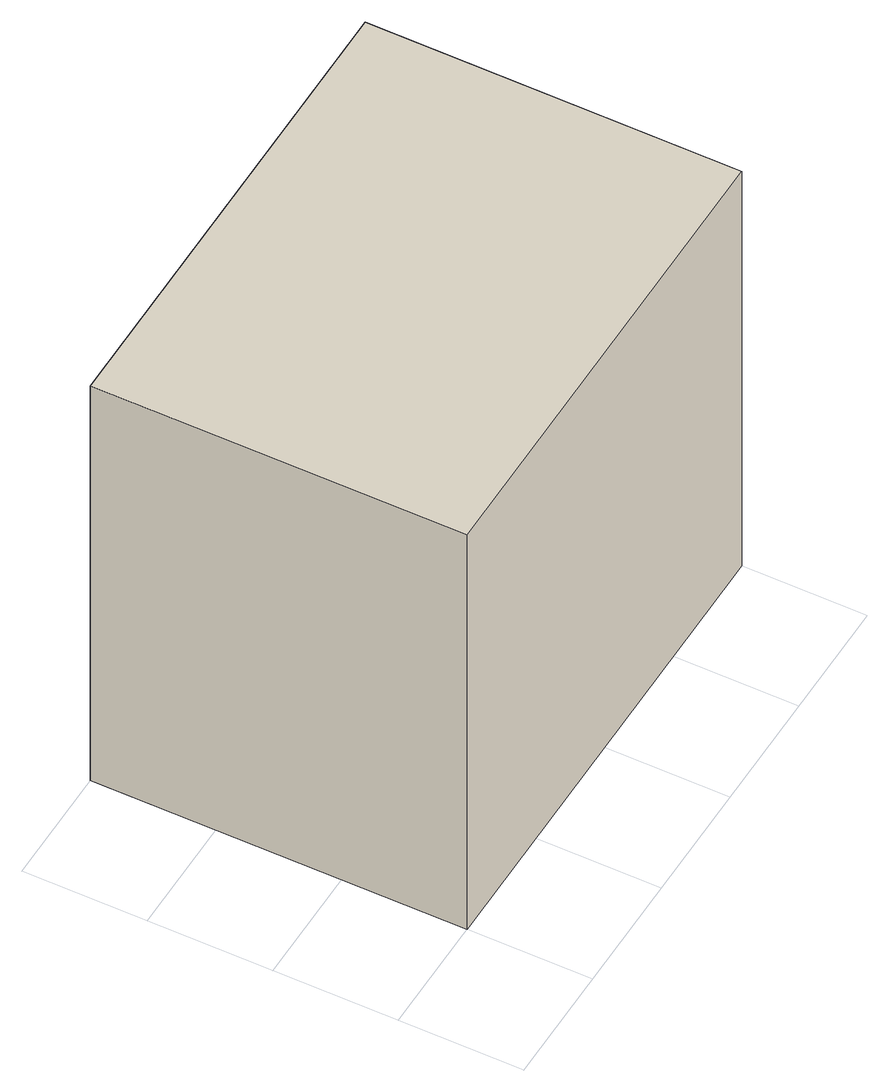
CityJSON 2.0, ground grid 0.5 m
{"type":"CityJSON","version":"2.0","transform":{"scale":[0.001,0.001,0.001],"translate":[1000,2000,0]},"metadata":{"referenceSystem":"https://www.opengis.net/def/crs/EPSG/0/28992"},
"CityObjects":{
"building1":{"type":"Building","attributes":{"measuredHeight":2,"building":"house"},"geometry":[{"type":"Solid","lod":"2.2","boundaries":[[[[0,1,2,3]],[[0,3,4,5]],[[3,2,6,4]],[[2,1,7,6]],[[1,0,5,7]],[[5,4,6,7]]]]}]}
},
"vertices":[
[0,0,0],[0,1500,0],[2000,1500,0],[2000,0,0],[2000,0,2000],[0,0,2000],[2000,1500,2000],[0,1500,2000]
]}
